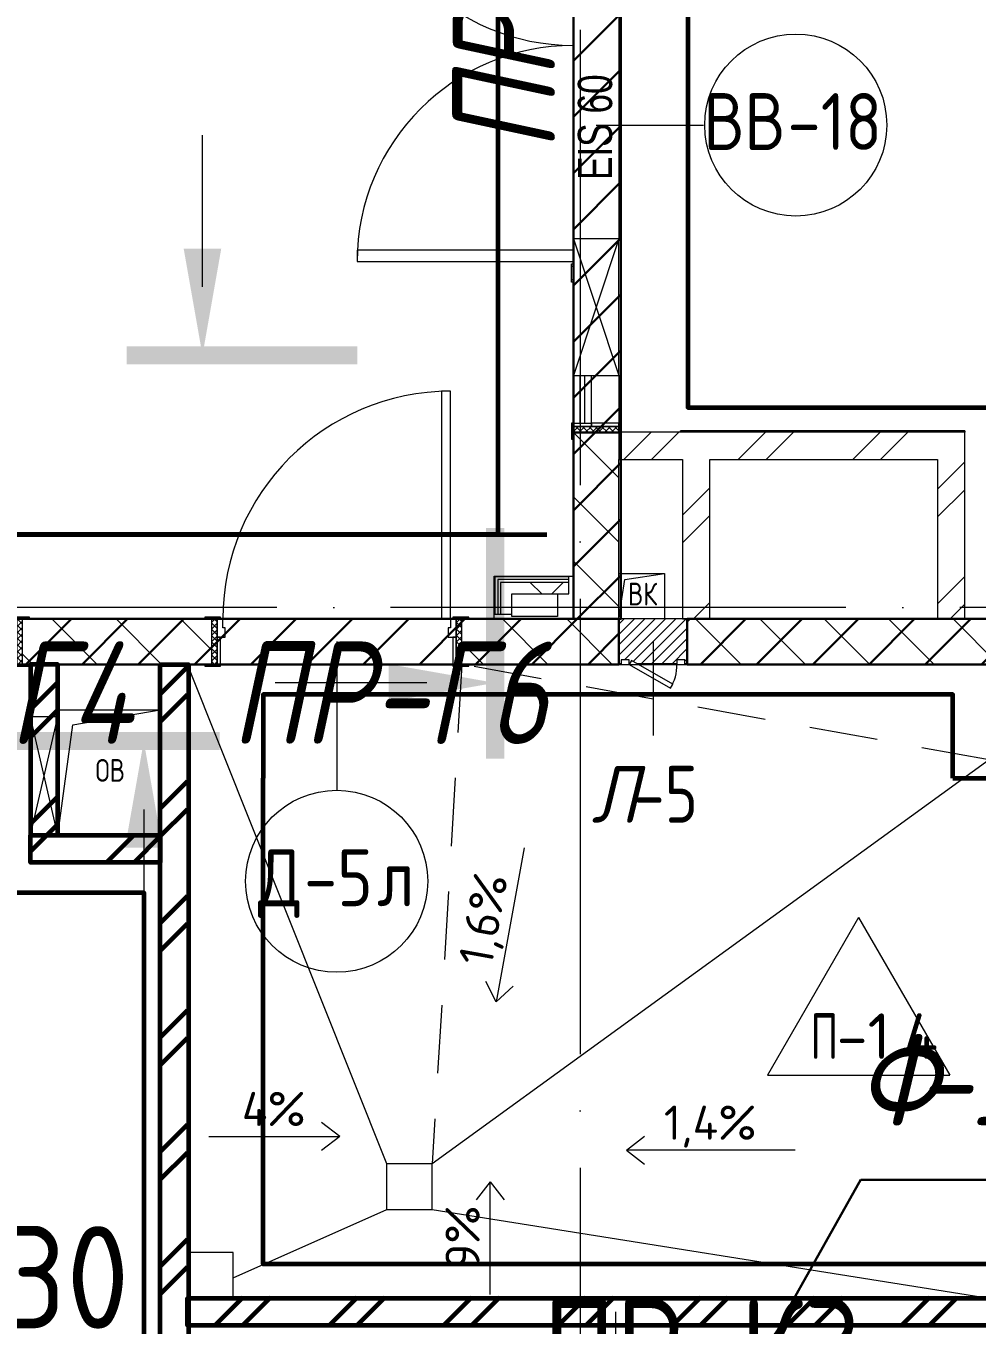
# Model space of a CAD drawing. Header units: millimetres. Extents: x -592259 to 288321, y -552984 to 293768.
# Drawn here: x 118753 to 122931, y 32872 to 38580 of the extents above; entities that cross this region are included whole.
import ezdxf

# ---------------------------------------------------------------- set-up
doc = ezdxf.new("R2010")
doc.units = ezdxf.units.MM
for name, pattern in [('ADSK_Линия сетки', [2500, 2000, -250, 0, -250]), ('ADSK_Невидимые', [500, 300, -200]), ('ADSK_Скрыто', [600, 300, -300])]:
    doc.linetypes.add(name, pattern=pattern)
for name, color, linetype, lineweight in [('0) кирпич', 30, 'Continuous', 60), ('0.1) Блок 3 вып', 6, 'Continuous', 30), ('2)Фарх готовы', 3, 'Continuous', 30), ('2)Фархверки', 40, 'Continuous', 30), ('3) Перемычки готовы', 3, 'Continuous', 30), ('3.3) Перемычки 3 выполн', 5, 'Continuous', 30), ('4.1) Штук. 3 вып', 6, 'Continuous', 60), ('4.1.1) Штук.  швы3 вып.', 6, 'Continuous', 60), ('4.2) Штук 4 вып', 6, 'Continuous', 60), ('A-AREA-____-IDEN', 250, 'Continuous', 9), ('A-DETL-____-HDLN', 250, 'ADSK_Невидимые', 9), ('A-DETL-GENF-OTLN', 250, 'Continuous', 5), ('A-DOOR-____-IDEN', 250, 'Continuous', 9), ('A-DOOR-____-MCUT', 250, 'Continuous', 5), ('A-DOOR-____-OTLN', 250, 'Continuous', 5), ('A-DOOR-FRAM-MCUT', 250, 'Continuous', 5), ('A-DOOR-FRAM-OTLN', 250, 'Continuous', 5), ('A-DOOR-GLAZ-MCUT', 250, 'Continuous', 5), ('A-FLOR-____-IDEN', 250, 'Continuous', 9), ('A-FLOR-____-OTLN', 250, 'Continuous', 9), ('A-GENM-____-MCUT', 250, 'Continuous', 25), ('A-GENM-____-OTLN', 250, 'Continuous', 9), ('A-GLAZ-____-IDEN', 250, 'Continuous', 9), ('A-GLAZ-____-OTLN', 250, 'Continuous', 5), ('A-WALL-____-MCUT', 250, 'Continuous', 13), ('A-WALL-____-PATT', 250, 'Continuous', 13), ('A-WALL-FNSH-MCUT', 250, 'Continuous', 13), ('G-____-____-DIMS', 250, 'Continuous', 9), ('G-____-____-SYMB', 250, 'ADSK_Скрыто', 9), ('I-WALL-____-OTLN', 250, 'Continuous', 9), ('S-BEAM-____-OTLN', 250, 'Continuous', 9), ('S-GRID-____-OTLN', 250, 'Continuous', 9)]:
    doc.layers.add(name, color=color, linetype=linetype, lineweight=lineweight)
doc.styles.add('Arial Narrow', font='ARIALN.TTF', dxfattribs={"width": 0.9, "height": 150})
doc.styles.add('GOST Common_1', font='', dxfattribs={"width": 0.9, "height": 250})
doc.styles.add('ISOCPEUR', font='isocpeur.ttf', dxfattribs={"width": 0.8, "height": 100})
doc.styles.add('ISOCPEUR_1', font='isocpeur.ttf', dxfattribs={"width": 0.9, "height": 250})
doc.styles.add('ISOCPEUR_2', font='isocpeur.ttf', dxfattribs={"height": 160})
doc.styles.add('ISOCPEUR_3', font='isocpeur.ttf', dxfattribs={"height": 250})
doc.styles.add('ISOCPEUR_I', font='isocpeui.ttf', dxfattribs={"width": 0.9, "height": 12.5})
doc.styles.add('ISOCPEUR_I_1', font='ГОСТ тип А.ttf', dxfattribs={"height": 2500})
doc.styles.get('GOST Common_1').set_extended_font_data('GOST Common')
pattern_1 = [(45, (12287.9, -7e-12), (-251.4472, 251.4472), []), (45, (12287.9, 381), (-251.4472, 251.4472), [])]
pattern_2 = [(135, (12287.91, -0.0006), (-141.42136, -141.42136), [])]
pattern_3 = [(45, (12287.9, -0.0006), (-251.4472, 251.4472), []), (45, (12287.9, 381), (-251.4472, 251.4472), [])]

# ---------------------------------------------------------------- blocks, each defined once
blk = doc.blocks.new('Разрез - Номер вида спереди_3_5 мм-32550530-АР1_Кладочный план 1 этажа С2и3')
at = {"layer": 'G-____-____-SYMB', "linetype": 'Continuous'}
for points in [[(9.798, 0.404), (9.798, -0.394), (-0.333, -0.394), (-0.333, 0.404)], [(2.176, -4.675), (3, 0), (3.824, -4.675)]]:
    blk.add_hatch(color=256, dxfattribs=at).paths.add_polyline_path(points)
at = {"layer": 'G-____-____-SYMB', "linetype": 'Continuous', "lineweight": 20}
blk.add_line((3, -3), (3, -9.663), dxfattribs=at)
blk = doc.blocks.new('Разрез - Номер вида сзади_3_5 мм-32550532-АР1_Кладочный план 1 этажа С2и3')
at = {"layer": 'G-____-____-SYMB', "linetype": 'Continuous'}
for points in [[(9.798, 0.404), (9.798, -0.394), (-0.333, -0.394), (-0.333, 0.404)], [(2.176, -4.675), (3, 0), (3.824, -4.675)]]:
    blk.add_hatch(color=256, dxfattribs=at).paths.add_polyline_path(points)
at = {"layer": 'G-____-____-SYMB', "linetype": 'Continuous', "lineweight": 20}
blk.add_line((3, -3), (3, -9.663), dxfattribs=at)
blk = doc.blocks.new('Дверь_СКБ_1Ст_Внутренняя - Д-5л_1100x2100h_С_У МГН-41850691-АР1_Маркировочный план 1 этажа С2и3')
at = {"layer": 'A-DOOR-____-OTLN'}
h = blk.add_hatch(dxfattribs=at)
h.set_pattern_fill('FP_14', color=256, style=0, pattern_type=2)
h.set_pattern_definition([(135, (1751.41, 164.685), (-14.14214, -14.14214), []), (225, (1751.41, 164.685), (14.14214, -14.14214), [])])
h.paths.add_polyline_path([(562.5, -100), (562.5, -99.9), (562.5, 100), (537.5, 100), (537.5, -100), (562.5, -100)])
at = {"layer": 'A-DOOR-FRAM-OTLN'}
h = blk.add_hatch(dxfattribs=at)
h.set_pattern_fill('FP_15', color=256, style=0, pattern_type=2)
h.set_pattern_definition([(45, (-371.384, 164.685), (-14.1421, 14.1421), []), (135, (-371.384, 164.685), (-14.1421, -14.1421), [])])
h.paths.add_polyline_path([(-537.5, -100), (-512.5, -99.9), (-512.5, 100), (-537.5, 100), (-537.5, -100)])
at = {"layer": 'A-DOOR-____-MCUT'}
for p, q in [((512.5, 1100), (472.5, 1100)), ((472.5, 1100), (472.5, 100)), ((512.5, 100), (512.5, 1100)), ((472.5, 100), (512.5, 100))]:
    blk.add_line(p, q, dxfattribs=at)
at = {"layer": 'A-DOOR-____-OTLN'}
blk.add_arc((512.5, 100), 1000, 90, 180, dxfattribs=at)
at = {"layer": 'A-DOOR-FRAM-MCUT'}
for p, q in [((-497.5, 108), (-567.5, 108)), ((-567.5, 108), (-567.5, 100)), ((-567.5, 100), (-497.5, 100)), ((-512.5, 100), (-537.5, 100)), ((-537.5, 100), (-537.5, -100)), ((-487.5, 100), (-512.5, 100)), ((-512.5, 100), (-512.5, 20)), ((-512.5, -100), (-512.5, 100)), ((-497.5, 100), (-512.5, 100)), ((-512.5, 100), (-512.5, 99)), ((-512.5, 99), (-497.5, 99)), ((-497.5, 100), (-497.5, 108)), ((-497.5, 99), (-497.5, 100)), ((-487.5, 60), (-487.5, 100)), ((-477.5, 60), (-487.5, 60)), ((-477.5, 20), (-477.5, 60)), ((512.5, 60), (502.5, 60)), ((502.5, 60), (502.5, 20)), ((512.5, 100), (512.5, 60)), ((537.5, 100), (512.5, 100)), ((592.5, 108), (522.5, 108)), ((522.5, 108), (522.5, 100)), ((537.5, 100), (522.5, 100)), ((522.5, 100), (522.5, 99)), ((522.5, 100), (592.5, 100)), ((522.5, 99), (537.5, 99)), ((537.5, 20), (537.5, 100)), ((562.5, 100), (537.5, 100)), ((537.5, 100), (537.5, -100)), ((537.5, 99), (537.5, 100)), ((562.5, -100), (562.5, 100)), ((592.5, 100), (592.5, 108)), ((-512.5, 20), (-477.5, 20)), ((-497.5, 20), (-512.5, 20)), ((-512.5, 20), (-512.5, -100)), ((-497.5, -100), (-497.5, 20)), ((502.5, 20), (537.5, 20)), ((537.5, 20), (522.5, 20)), ((522.5, 20), (522.5, -100)), ((537.5, -100), (537.5, 20)), ((-497.5, -100), (-567.5, -100)), ((-567.5, -100), (-567.5, -108)), ((-567.5, -108), (-497.5, -108)), ((-537.5, -100), (-512.5, -100)), ((-512.5, -100), (-497.5, -100)), ((-497.5, -108), (-497.5, -100)), ((522.5, -100), (537.5, -100)), ((592.5, -100), (522.5, -100)), ((522.5, -100), (522.5, -108)), ((522.5, -108), (592.5, -108)), ((537.5, -100), (562.5, -100)), ((592.5, -108), (592.5, -100))]:
    blk.add_line(p, q, dxfattribs=at)
blk = doc.blocks.new('_Wn_-As_OpeningMEP_floor__Rectangular - _Wn_-As_OpeningMEP_floor__Rectangular-34704940-АР1_Маркировочный план 1 этажа С2и3')
at = {"layer": 'A-DETL-GENF-OTLN', "lineweight": 5}
for p, q in [((-158.7, 258.7), (225, 325)), ((-225, -225), (-158.7, 258.7))]:
    blk.add_line(p, q, dxfattribs=at)
blk = doc.blocks.new('_Wn_-As_OpeningMEP_floor__Rectangular - _Wn_-As_OpeningMEP_floor__Rectangular-32466825-АР1_Маркировочный план 1 этажа С2и3')
at = {"layer": 'A-DETL-GENF-OTLN', "lineweight": 5}
for p, q in [((-99.5, -46.9), (-73.2, 123.2)), ((-73.2, 123.2), (100, 150))]:
    blk.add_line(p, q, dxfattribs=at)
blk = doc.blocks.new('Дверь_СКБ_2Ст_Фрамуга2 - Н_ВВ-18_2700x2600h_Учебные помещения_Фрамуга справа 60 мин_-42055389-АР1_Маркировочный план 1 этажа С2и3')
at = {"layer": 'A-DOOR-____-OTLN'}
h = blk.add_hatch(dxfattribs=at)
h.set_pattern_fill('FP_158', color=256, style=0, pattern_type=2)
h.set_pattern_definition([(135, (951.411, 164.685), (-14.1421, -14.1421), []), (225, (951.411, 164.685), (14.1421, -14.1421), [])])
h.paths.add_polyline_path([(1337.5, 100), (1337.5, -100), (1362.5, -100), (1362.5, 100)])
at = {"layer": 'A-DOOR-FRAM-OTLN'}
h = blk.add_hatch(dxfattribs=at)
h.set_pattern_fill('FP_157', color=256, style=0, pattern_type=2)
h.set_pattern_definition([(45, (-1171.384, 164.685), (-14.1421, 14.1421), []), (135, (-1171.384, 164.685), (-14.1421, -14.1421), [])])
h.paths.add_polyline_path([(-1337.5, 83.1), (-1337.5, -100), (-1312.5, -100), (-1312.5, 100), (-1337.5, 100)])
at = {"layer": 'A-DOOR-____-MCUT'}
for p, q in [((-587.5, 1050), (-587.5, 100)), ((-537.5, 1050), (-587.5, 1050)), ((-537.5, 100), (-537.5, 1050)), ((1312.5, 1050), (1262.5, 1050)), ((1262.5, 1050), (1262.5, 100)), ((1312.5, 100), (1312.5, 1050)), ((1262.5, 100), (1312.5, 100))]:
    blk.add_line(p, q, dxfattribs=at)
at = {"layer": 'A-DOOR-____-OTLN'}
for centre, start, end in [((-587.5, 100), 0, 90), ((1312.5, 100), 90, 180)]:
    blk.add_arc(centre, 950, start, end, dxfattribs=at)
at = {"layer": 'A-DOOR-FRAM-MCUT'}
for p, q in [((-1297.5, 108), (-1367.5, 108)), ((-1367.5, 108), (-1367.5, 100)), ((-1367.5, 100), (-1297.5, 100)), ((-1312.5, 100), (-1337.5, 100)), ((-1337.5, 100), (-1337.5, -100)), ((-1312.5, 100), (-1312.5, 20)), ((-1087.5, 100), (-1312.5, 100)), ((-1312.5, -100), (-1312.5, 100)), ((-1297.5, 100), (-1297.5, 108)), ((-1297.5, 100), (-1297.5, 20)), ((-677.5, 100), (-677.5, 108)), ((-677.5, 108), (-607.5, 108)), ((-667.5, 108), (-597.5, 108)), ((-667.5, 100), (-667.5, 108)), ((-607.5, 108), (-607.5, 100)), ((-597.5, 108), (-597.5, 100)), ((1312.5, 60), (1302.5, 60)), ((1302.5, 60), (1302.5, 20)), ((1312.5, 100), (1312.5, 60)), ((1337.5, 100), (1312.5, 100)), ((1392.5, 108), (1322.5, 108)), ((1322.5, 108), (1322.5, 100)), ((1322.5, 100), (1392.5, 100)), ((1337.5, 20), (1337.5, 100)), ((1362.5, 100), (1337.5, 100)), ((1337.5, 100), (1337.5, -100)), ((1362.5, -100), (1362.5, 100)), ((1392.5, 100), (1392.5, 108)), ((-1312.5, 20), (-1087.5, 20)), ((-1297.5, 20), (-1312.5, 20)), ((-1312.5, 20), (-1312.5, -100)), ((-1297.5, -100), (-1297.5, 20)), ((1302.5, 20), (1337.5, 20)), ((1337.5, 20), (1322.5, 20)), ((1322.5, 20), (1322.5, -100)), ((1337.5, -100), (1337.5, 20)), ((-1297.5, -100), (-1367.5, -100)), ((-1367.5, -100), (-1367.5, -108)), ((-1367.5, -108), (-1297.5, -108)), ((-1337.5, -100), (-1312.5, -100)), ((-1312.5, -100), (-1297.5, -100)), ((-1297.5, -108), (-1297.5, -100)), ((1322.5, -100), (1337.5, -100)), ((1392.5, -100), (1322.5, -100)), ((1322.5, -100), (1322.5, -108)), ((1322.5, -108), (1392.5, -108)), ((1337.5, -100), (1362.5, -100)), ((1392.5, -108), (1392.5, -100))]:
    blk.add_line(p, q, dxfattribs=at)
at = {"layer": 'A-DOOR-GLAZ-MCUT'}
for p, q in [((-1297.5, 70), (-1087.5, 70)), ((-1297.5, 50), (-1087.5, 50))]:
    blk.add_line(p, q, dxfattribs=at)
blk = doc.blocks.new('ASML_АР_ЭП_Уголок - ЭП_Уголок-36943830-АР1_Маркировочный план 1 этажа С2и3')
at = {"layer": 'S-BEAM-____-OTLN', "lineweight": 5}
for p, q in [((-625, 0), (-625, 6)), ((-625, 0), (625, 0)), ((625, 6), (625, 0))]:
    blk.add_line(p, q, dxfattribs=at)
blk = doc.blocks.new('_Wn_-As_OpeningMEP_wall__Rectangular - _Wn_-As_OpeningMEP_wall__Rectangular-40873427-АР1_Маркировочный план 1 этажа С2и3')
at = {"layer": 'A-DETL-GENF-OTLN', "lineweight": 5}
for p, q in [((260, -60), (-260, 60)), ((260, 60), (-260, -60)), ((-260, 60), (-260, -60)), ((260, 60), (-260, 60)), ((-260, 60), (-260, -60)), ((260, -60), (260, 60)), ((260, -60), (260, 60)), ((-260, -60), (260, -60))]:
    blk.add_line(p, q, dxfattribs=at)
blk = doc.blocks.new('_Wn_-As_OpeningMEP_wall__Rectangular - _Wn_-As_OpeningMEP_wall__Rectangular-35710610-АР1_Маркировочный план 1 этажа С2и3')
at = {"layer": 'A-DETL-GENF-OTLN', "lineweight": 5}
for p, q in [((300, -100), (-300, 100)), ((300, 100), (-300, -100)), ((-300, 100), (-300, -100)), ((300, 100), (-300, 100)), ((-300, 100), (-300, -100)), ((300, -100), (300, 100)), ((300, -100), (300, 100)), ((-300, -100), (300, -100))]:
    blk.add_line(p, q, dxfattribs=at)
blk = doc.blocks.new('Дверь_СКБ_1Ст_Фрамуга1 - Н_ВВ-25_1250x2600h_Дверь для буллинга-42567697-АР1_Маркировочный план 1 этажа С2и3')
at = {"layer": 'A-DOOR-____-OTLN'}
h = blk.add_hatch(dxfattribs=at)
h.set_pattern_fill('FP_10', color=256, style=0, pattern_type=2)
h.set_pattern_definition([(135, (1676.41, 164.685), (-14.14214, -14.14214), []), (225, (1676.41, 164.685), (14.14214, -14.14214), [])])
h.paths.add_polyline_path([(629.8, -100), (637.5, -100), (637.5, 100), (612.5, 100), (612.5, -100)])
at = {"layer": 'A-DOOR-FRAM-OTLN'}
h = blk.add_hatch(dxfattribs=at)
h.set_pattern_fill('FP_11', color=256, style=0, pattern_type=2)
h.set_pattern_definition([(45, (-446.384, 164.685), (-14.1421, 14.1421), []), (135, (-446.384, 164.685), (-14.1421, -14.1421), [])])
h.paths.add_polyline_path([(-587.5, -100), (-587.5, 100), (-612.5, 100), (-612.5, -100)])
at = {"layer": 'A-DOOR-____-MCUT'}
for p, q in [((487.5, 1050), (437.5, 1050)), ((437.5, 1050), (437.5, 100)), ((487.5, 1050), (447.5, 1050)), ((447.5, 100), (447.5, 1050)), ((487.5, 100), (487.5, 1050)), ((487.5, 1050), (487.5, 100)), ((437.5, 100), (487.5, 100)), ((487.5, 100), (447.5, 100))]:
    blk.add_line(p, q, dxfattribs=at)
at = {"layer": 'A-DOOR-____-OTLN'}
blk.add_arc((487.5, 100), 950, 90, 180, dxfattribs=at)
at = {"layer": 'A-DOOR-FRAM-MCUT'}
for p, q in [((-572.5, 108), (-642.5, 108)), ((-642.5, 108), (-642.5, 100)), ((-642.5, 100), (-572.5, 100)), ((-587.5, 100), (-612.5, 100)), ((-612.5, 100), (-612.5, -100)), ((-462.5, 100), (-587.5, 100)), ((-587.5, 100), (-587.5, 20)), ((-587.5, -100), (-587.5, 100)), ((-572.5, 100), (-572.5, 108)), ((-462.5, 60), (-462.5, 100)), ((-452.5, 60), (-462.5, 60)), ((-452.5, 20), (-452.5, 60)), ((487.5, 60), (477.5, 60)), ((477.5, 60), (477.5, 20)), ((487.5, 100), (487.5, 60)), ((612.5, 100), (487.5, 100)), ((667.5, 108), (597.5, 108)), ((597.5, 108), (597.5, 100)), ((597.5, 100), (667.5, 100)), ((612.5, 20), (612.5, 100)), ((637.5, 100), (612.5, 100)), ((612.5, 100), (612.5, -100)), ((637.5, -100), (637.5, 100)), ((667.5, 100), (667.5, 108)), ((-587.5, 20), (-452.5, 20)), ((-572.5, 20), (-587.5, 20)), ((-587.5, 20), (-587.5, -100)), ((-572.5, -100), (-572.5, 20)), ((477.5, 20), (612.5, 20)), ((612.5, 20), (597.5, 20)), ((597.5, 20), (597.5, -100)), ((612.5, -100), (612.5, 20)), ((-572.5, -100), (-642.5, -100)), ((-642.5, -100), (-642.5, -108)), ((-642.5, -108), (-572.5, -108)), ((-612.5, -100), (-587.5, -100)), ((-587.5, -100), (-572.5, -100)), ((-572.5, -108), (-572.5, -100)), ((597.5, -100), (612.5, -100)), ((667.5, -100), (597.5, -100)), ((597.5, -100), (597.5, -108)), ((597.5, -108), (667.5, -108)), ((612.5, -100), (637.5, -100)), ((667.5, -108), (667.5, -100))]:
    blk.add_line(p, q, dxfattribs=at)
blk = doc.blocks.new('АР_Люк - ЛРС_ВК_300х400_внутренний_RAL 9003-42726939-АР1_Маркировочный план 1 этажа С2и3')
at = {"layer": 'A-DOOR-____-OTLN'}
h = blk.add_hatch(dxfattribs=at)
h.set_pattern_fill('FP_148', color=256, style=0, pattern_type=2)
h.set_pattern_definition([(45, (125, 0), (-22.6274, 22.6274), [])])
h.paths.add_polyline_path([(20, 100), (20, 80), (-15, 80), (-15, 100), (-25, 99.9), (-25, -100), (275, -100), (275, 100), (265, 99.9), (265, 80), (230, 80), (230, 99.9), (220, 82.7), (190, 100), (38.1, 100)])
at = {"layer": 'A-DETL-GENF-OTLN', "lineweight": 5}
for p, q in [((275, 100), (-25, 100)), ((-25, 100), (-25, -100)), ((275, -100), (275, 100)), ((-25, -100), (275, -100))]:
    blk.add_line(p, q, dxfattribs=at)
at = {"layer": 'A-DOOR-____-MCUT', "lineweight": 5}
for p, q in [((48.1, 205), (38.1, 187.7)), ((38.1, 187.7), (220, 82.7)), ((230, 100), (48.1, 205)), ((20, 100), (-15, 100)), ((-15, 100), (-15, 80)), ((-15, 80), (20, 80)), ((20, 80), (20, 100)), ((220, 82.7), (230, 100)), ((265, 100), (230, 100)), ((230, 100), (230, 80)), ((230, 80), (265, 80)), ((265, 80), (265, 100))]:
    blk.add_line(p, q, dxfattribs=at)
blk.add_arc((230, 100), 210, 150, 180, dxfattribs=at)
at = {"layer": 'A-DOOR-____-OTLN'}
blk.add_line((230, 100), (48.1, 205), dxfattribs=at)
blk = doc.blocks.new('ASML_АР_Отделка Люка - ВО Отделка люков_Грунтовка 0_Шпатлевка 0_Окраска 0_0-42467640-АР1_Маркировочный план 1 этажа С2и3')
at = {"layer": 'A-GENM-____-MCUT', "lineweight": 5}
for p, q in [((-140, 3), (-150, 3)), ((-150, 3), (-150, 0)), ((65, 3), (-105, 3)), ((150, 3), (140, 3)), ((150, 0), (150, 3)), ((-150, 0), (-140, 0)), ((-105, 0), (70.2, 0)), ((103.3, 0), (105, 0)), ((140, 0), (150, 0))]:
    blk.add_line(p, q, dxfattribs=at)
blk = doc.blocks.new('AAR_СКБ_Марка_Перекрытия - Марка пола-17325028-АР1_Маркировочный план 1 этажа С2и3')
at = {"layer": 'A-FLOR-____-IDEN'}
for p, q in [((0, 6.932), (-4.002, 0)), ((0, 6.932), (4.002, 0)), ((-4.002, 0), (4.002, 0))]:
    blk.add_line(p, q, dxfattribs=at)
blk = doc.blocks.new('ADSK_Марка_Дверь - Типоразмер_ADSK_Марка-30565456-АР1_Маркировочный план 1 этажа С2и3')
at = {"layer": 'A-DOOR-____-IDEN'}
blk.add_circle((0, 0), 4, dxfattribs=at)

msp = doc.modelspace()

# ---------------------------------------------------------------- hatches: boundary and pattern name
at = {"layer": '0) кирпич'}
h = msp.add_hatch(dxfattribs=at)
h.set_pattern_fill('FP_4', color=256, style=0, pattern_type=2)
h.set_pattern_definition(pattern_1)
h.paths.add_polyline_path([(118892.9138, 34904.9409), (118892.9138, 35774.9409), (118772.9138, 35774.9409), (118772.9138, 34904.9409)])
h = msp.add_hatch(dxfattribs=at)
h.set_pattern_fill('FP_4', color=256, style=0, pattern_type=2)
h.set_pattern_definition(pattern_1)
h.paths.add_polyline_path([(119342.9138, 26225.0006), (119462.9138, 26225.0006), (119462.9138, 30000), (119342.9138, 30000), (119342.9138, 26245.0006)])
h.paths.add_polyline_path([(119342.9138, 31100), (119462.9138, 31100), (119462.9138, 35774.9409), (119342.9138, 35774.9409), (119342.9138, 31106.3392)])
h = msp.add_hatch(dxfattribs=at)
h.set_pattern_fill('FP_4', color=256, style=0, pattern_type=2)
h.set_pattern_definition(pattern_3)
h.paths.add_polyline_path([(119342.9138, 26225), (119462.9138, 26225), (119462.9138, 29999.9994), (119342.9138, 29999.9994), (119342.9138, 26499.328)])
h.paths.add_polyline_path([(119462.9138, 31099.9994), (119462.9138, 35774.9403), (119342.9138, 35774.9403), (119342.9138, 31099.9994)])
h = msp.add_hatch(dxfattribs=at)
h.set_pattern_fill('FP_4', color=256, style=0, pattern_type=2)
h.set_pattern_definition(pattern_1)
h.paths.add_polyline_path([(119342.9138, 34904.9409), (119342.9138, 35024.9409), (118892.9138, 35024.9409), (118892.9138, 34904.9409)])
h = msp.add_hatch(dxfattribs=at)
h.set_pattern_fill('FP_4', color=256, style=0, pattern_type=2)
h.set_pattern_definition([(45, (12288.03, 3.4), (-251.4472, 251.4472), []), (45, (12288.03, 384.4), (-251.4472, 251.4472), [])])
h.paths.add_polyline_path([(125420.6975, 32873.3883), (125688.0339, 32873.3883), (125688.0339, 32993.3883), (119463.0333, 32993.3883), (119463.0333, 32873.3883), (124049.7765, 32873.3883)])
at = {"layer": '0.1) Блок 3 вып'}
h = msp.add_hatch(dxfattribs=at)
h.set_pattern_fill('ANSI31', color=256, scale=55)
h.paths.add_polyline_path([(125687.8919, 39975), (121387.8919, 39975), (121387.8919, 39774.9994), (125687.8919, 39774.9994)])
h.paths.add_polyline_path([(121357.9147, 35774.9403), (117387.8919, 35774.9403), (117387.8919, 35974.9994), (121357.9147, 35974.9994)])
h = msp.add_hatch(dxfattribs=at)
h.set_pattern_fill('ANSI31', color=256, scale=55)
h.paths.add_polyline_path([(121157.9147, 35974.9403), (121366.3492, 35974.9403), (121366.3492, 39774.9994), (121157.9147, 39774.9994)])
h.paths.add_polyline_path([(125687.8919, 35974.9994), (121657.9147, 35974.9994), (121657.9147, 35774.9403), (125687.8919, 35774.9403)])
at = {"layer": 'A-WALL-____-PATT', "lineweight": 15, "true_color": 0x000000}
h = msp.add_hatch(dxfattribs=at)
h.set_pattern_fill('FP_2', color=18, style=0, pattern_type=2)
h.set_pattern_definition(pattern_2)
h.paths.add_polyline_path([(121357.4301, 35974.9403), (121357.9147, 35974.9696), (121357.9147, 36794.9403), (121157.9147, 36794.9403), (121157.9147, 35974.9403)])
h.paths.add_polyline_path([(121237.9147, 39494.9403), (121357.9147, 39494.9403), (121357.8978, 39774.9994), (121157.9147, 39774.9661), (121157.9147, 39494.9403)])
h = msp.add_hatch(dxfattribs=at)
h.set_pattern_fill('FP_4', color=18, style=0, pattern_type=2)
h.set_pattern_definition(pattern_3)
h.paths.add_polyline_path([(121357.9147, 36674.9403), (122757.9144, 36674.9403), (122757.9144, 36794.9403), (121365.9147, 36794.9403), (121365.9147, 36764.9403), (121357.9147, 36764.9403), (121357.9147, 36749.5836)])
h = msp.add_hatch(dxfattribs=at)
h.set_pattern_fill('FP_4', color=18, style=0, pattern_type=2)
h.set_pattern_definition(pattern_3)
h.paths.add_polyline_path([(122877.9144, 35974.9403), (122877.9144, 36794.9403), (122757.9144, 36794.9403), (122757.9144, 35974.9403)])
h = msp.add_hatch(dxfattribs=at)
h.set_pattern_fill('FP_4', color=18, style=0, pattern_type=2)
h.set_pattern_definition(pattern_3)
h.paths.add_polyline_path([(121757.9144, 35974.9403), (121757.9144, 36674.9403), (121637.9144, 36674.9403), (121637.9144, 35974.9403), (121657.9147, 35974.9403)])
h = msp.add_hatch(dxfattribs=at)
h.set_pattern_fill('FP_83', color=18, style=0, pattern_type=2)
h.set_pattern_definition([(45, (12287.91, -0.0006), (-141.42136, 141.42136), []), (135, (12287.91, -0.0006), (-141.42136, -141.42136), [])])
h.paths.add_polyline_path([(121087.9138, 36084.9403), (121137.9147, 36084.9403), (121137.9147, 36134.9403), (120887.9147, 36134.9403), (120887.9147, 36084.9405)])
h = msp.add_hatch(dxfattribs=at)
h.set_pattern_fill('FP_2', color=18, style=0, pattern_type=2)
h.set_pattern_definition(pattern_2)
h.paths.add_polyline_path([(118892.9138, 35774.9403), (119567.9597, 35775), (119567.9597, 35974.9403), (118737.9138, 35974.9403), (118737.9138, 35774.9403), (118772.9138, 35774.9403)])
h.paths.add_polyline_path([(117387.9144, 35774.9403), (117487.9138, 35774.9403), (117487.9138, 35974.9403), (117387.8919, 35974.9403), (117387.8919, 35774.9403)])
h.paths.add_polyline_path([(126137.8919, 35774.9403), (126137.8919, 35974.9403), (126087.8919, 35974.9403), (126087.8919, 35774.9403), (126119.4701, 35774.9403)])
h.paths.add_polyline_path([(125444.5413, 35774.9403), (125687.8919, 35774.9403), (125687.8919, 35974.9403), (121657.9147, 35974.9403), (121657.9147, 35774.9403), (125212.8919, 35774.9403)])
h.paths.add_polyline_path([(120857.3518, 35774.9403), (121357.9147, 35775), (121357.4301, 35974.9403), (120667.9597, 35974.9403), (120668.2887, 35774.9403), (120808.5414, 35774.9403)])
h = msp.add_hatch(dxfattribs=at)
h.set_pattern_fill('FP_4', color=18, style=0, pattern_type=2)
h.set_pattern_definition(pattern_3)
h.paths.add_polyline_path([(118892.9138, 34904.9403), (118892.8876, 35024.9403), (118772.9138, 35024.9403), (118772.9138, 34904.9403), (118787.1507, 34904.9403)])
h.paths.add_polyline_path([(118892.9138, 35544.9403), (118892.9138, 35774.9403), (118772.9138, 35774.9403), (118772.9138, 35544.9403), (118871.8196, 35544.9403)])

# ---------------------------------------------------------------- linework, layer by layer
at = {"layer": '0) кирпич'}
for points in [[(118772.9138, 35024.9409), (118892.9138, 35024.9409), (118892.9138, 35774.9409), (118772.9138, 35774.9409)], [(119342.9138, 35774.9409), (119467.2118, 35774.9409), (119467.2118, 26449.2651), (119342.9138, 26449.2651)], [(119342.9138, 34904.9409), (118772.9138, 34904.9409), (118772.9138, 35024.9409), (119342.9138, 35024.9409)], [(125687.9144, 32869.9994), (119462.9138, 32869.9994), (119462.9138, 32989.9994), (125687.9144, 32989.9994)]]:
    msp.add_lwpolyline(points, close=True, dxfattribs=at)
at = {"layer": '0.1) Блок 3 вып'}
for points in [[(121157.9147, 35974.9403), (121366.3492, 35974.9403), (121366.3492, 39774.9994), (121157.9147, 39774.9994)], [(121157.9147, 39494.9403), (121366.3492, 39494.9403), (121366.3492, 36794.5228), (121157.9147, 36794.5228)], [(121357.9147, 35774.9403), (117387.8919, 35774.9403), (117387.8919, 35974.9994), (121357.9147, 35974.9994)], [(125687.8919, 35974.9994), (121657.9147, 35974.9994), (121657.9147, 35774.9403), (125687.8919, 35774.9403)]]:
    msp.add_lwpolyline(points, close=True, dxfattribs=at)
at = {"layer": '2)Фарх готовы'}
for p, q in [((122100.296, 32940.1326), (122420.2438, 33511.8997)), ((122420.2438, 33509.2558), (123420.2438, 33509.2558))]:
    msp.add_line(p, q, dxfattribs=at)
at = {"layer": '4.1) Штук. 3 вып'}
msp.add_lwpolyline([(127824.7634, 45404.9144), (127824.7634, 45285.9905), (124571.1698, 45285.9905), (124571.1698, 43525), (127734.2335, 43525), (127734.2335, 39579.1074), (121660.3221, 39579.1074), (121660.3221, 36903.7903), (123036.2957, 36903.7903), (123036.2957, 36205), (126536.2132, 36205), (126536.2132, 36100), (126536.2132, 24464.5359), (130607.9138, 24464.5359), (130607.9138, 36100), (130607.9138, 43525), (130778.1532, 43525), (130778.1532, 45285.9905), (130778.1532, 45404.9144), (148604.1778, 45404.9144), (148604.1778, 48879.2145), (127824.7634, 48879.2145)], close=True, dxfattribs=at)
msp.add_lwpolyline([(100384.7674, 39584.0455), (120826.1746, 39584.0455), (120826.1746, 36345.8613), (100384.7674, 36345.8613), (100384.7674, 36424.9994)], dxfattribs=at)
at = {"layer": '4.1.1) Штук.  швы3 вып.'}
for points in [[(120826.1746, 39584.0455), (120826.1746, 37276.2536)], [(121660.3221, 39453.5638), (121660.3221, 37145.772)], [(117335.464, 36345.8613), (119839.3421, 36345.8613)], [(118537.9138, 36345.8613), (121041.792, 36345.8613)]]:
    msp.add_lwpolyline(points, dxfattribs=at)
at = {"layer": '4.2) Штук 4 вып'}
for points in [[(118086.4272, 26461.3109), (118086.4272, 27955.9712), (117423.1374, 27955.9712), (117423.1374, 35622.644), (118680.9672, 35622.644), (118680.9672, 34771.8272), (119270.4498, 34771.8272), (119270.4498, 26380.1722), (118095.1757, 26380.1722)], [(122825.1591, 35275.1548), (122825.1591, 35643.2273), (119795.4198, 35643.2273), (119795.4198, 35275.1548)], [(122825.1591, 35275.1548), (125432.5344, 35275.1548), (125432.5344, 33139.5954), (119795.4198, 33139.5954), (119795.4198, 35275.1548)]]:
    msp.add_lwpolyline(points, dxfattribs=at)
at = {"layer": 'A-DETL-____-HDLN', "color": 18, "true_color": 0x000000}
for p, q in [((120667.9597, 35775), (120537.9147, 33580.0004)), ((122984.4066, 35354.9403), (120667.9597, 35775))]:
    msp.add_line(p, q, dxfattribs=at)
at = {"layer": 'A-DOOR-____-IDEN', "color": 18, "true_color": 0x000000}
for p, q in [((121257.9147, 38144.9403), (121729.3387, 38144.9403)), ((120117.9597, 35874.9403), (120117.9597, 35221.6899)), ((121507.9147, 35874.9403), (121507.9147, 35462.8919))]:
    msp.add_line(p, q, dxfattribs=at)
at = {"layer": 'A-FLOR-____-OTLN', "color": 18, "lineweight": 5, "true_color": 0x000000}
for p, q in [((121157.9147, 39394.9403), (121157.9147, 37644.9403)), ((121157.9147, 37044.9403), (121157.9147, 36834.9403)), ((120809.9147, 35974.9994), (120809.9147, 36162.9403)), ((120809.9147, 36162.9403), (121157.9147, 36162.9403)), ((121357.9147, 36174.9696), (121557.4401, 36174.9696)), ((121557.4401, 36174.9696), (121557.4401, 35974.9696)), ((121087.9138, 36084.9403), (121087.9138, 35984.9403)), ((118767.9138, 35974.9994), (119537.9597, 35974.9994)), ((119607.9597, 35974.9994), (120577.9597, 35974.9994)), ((119617.9597, 35974.9403), (120577.9597, 35974.9403)), ((120617.9597, 35974.9994), (120627.9597, 35974.9994)), ((120697.9597, 35974.9994), (120809.9147, 35974.9994)), ((120887.9138, 35984.9403), (120887.9138, 35994.9403)), ((121087.9138, 35984.9403), (120887.9138, 35984.9403)), ((118892.9138, 35574.9702), (119342.9138, 35574.9702)), ((120337.9147, 33380.0004), (120337.9147, 33580.0004)), ((120537.9147, 33580.0004), (120337.9147, 33580.0004)), ((120537.9147, 33380.0004), (120537.9147, 33580.0004)), ((120337.9147, 33380.0004), (120537.9147, 33380.0004)), ((119662.9138, 33189.9994), (119462.9138, 33189.9994)), ((119662.9138, 32989.9994), (119662.9138, 33189.9994))]:
    msp.add_line(p, q, dxfattribs=at)
at = {"layer": 'A-FLOR-____-OTLN', "color": 18, "true_color": 0x000000}
for p, q in [((120337.9147, 33580.0004), (119462.9376, 35774.9403)), ((119607.9597, 35775), (120627.9597, 35775)), ((122984.4066, 35354.9403), (120537.9147, 33580.0004)), ((119662.9138, 33079.1424), (120337.9147, 33380.0004)), ((120537.9147, 33380.0004), (122984.4066, 32989.9994))]:
    msp.add_line(p, q, dxfattribs=at)
at = {"layer": 'A-GLAZ-____-IDEN', "color": 18, "lineweight": 15, "true_color": 0x000000}
msp.add_line((121342.9138, 32929.9994), (121342.9138, 32635.3574), dxfattribs=at)
at = {"layer": 'A-WALL-____-MCUT', "color": 18, "lineweight": 15, "true_color": 0x000000}
for p, q in [((121157.9147, 36764.9403), (121157.9147, 35974.9403)), ((121357.9147, 36764.9403), (121357.9147, 36674.9403)), ((122877.9144, 36794.9403), (121365.9147, 36794.9403)), ((122877.9144, 35974.9403), (122877.9144, 36794.9403)), ((121357.9147, 36674.9403), (121637.9144, 36674.9403)), ((121357.9147, 35974.9403), (121357.9147, 36674.9403)), ((121637.9144, 36674.9403), (121637.9144, 35974.9403)), ((121757.9144, 36674.9403), (122757.9144, 36674.9403)), ((121757.9144, 35974.9403), (121757.9144, 36674.9403)), ((122757.9144, 36674.9403), (122757.9144, 35974.9403)), ((120825.4147, 36147.4403), (120825.4147, 35994.9403)), ((121137.9147, 36147.4403), (120825.4147, 36147.4403)), ((120837.9147, 36134.9403), (120837.9147, 35994.9403)), ((121137.9147, 36134.9403), (120837.9147, 36134.9403)), ((120887.9147, 35994.9403), (120887.9147, 36084.9403)), ((120887.9147, 36084.9403), (121137.9147, 36084.9403)), ((121137.9147, 36084.9403), (121137.9147, 36134.9403)), ((119537.9597, 35974.9403), (118767.9138, 35974.9403)), ((121157.9147, 35974.9403), (120697.9597, 35974.9403)), ((120837.9147, 35994.9403), (120887.9147, 35994.9403)), ((121637.9144, 35974.9403), (121357.9147, 35974.9403)), ((121637.9144, 35974.9403), (121757.9144, 35974.9403)), ((122757.9144, 35974.9403), (121757.9144, 35974.9403)), ((122757.9144, 35974.9403), (122877.9144, 35974.9403)), ((125687.8919, 35974.9403), (122877.9144, 35974.9403)), ((118767.9138, 35774.9403), (118772.9138, 35774.9403)), ((118772.9138, 35774.9403), (118772.9138, 35544.9403)), ((118892.9138, 35774.9403), (118772.9138, 35774.9403)), ((118892.9138, 35774.9403), (119342.9138, 35774.9403)), ((118892.9138, 35544.9403), (118892.9138, 35774.9403)), ((119342.9138, 35774.9403), (119342.9138, 35024.9403)), ((119462.9138, 35774.9403), (119342.9138, 35774.9403)), ((119462.9138, 35774.9403), (119537.9597, 35774.9403)), ((119462.9138, 32989.9994), (119462.9138, 35774.9403)), ((120697.9597, 35774.9403), (121357.9147, 35774.9403)), ((121657.9147, 35774.9403), (125687.8919, 35774.9403)), ((118772.9138, 35024.9403), (118772.9138, 34904.9403)), ((119342.9138, 35024.9403), (118892.9138, 35024.9403)), ((118772.9138, 34904.9403), (119342.9138, 34904.9403)), ((119342.9138, 34904.9403), (119342.9138, 31129.9994))]:
    msp.add_line(p, q, dxfattribs=at)
at = {"layer": 'A-WALL-FNSH-MCUT', "lineweight": 15}
for p, q in [((120812.9147, 36159.9403), (120812.9147, 35994.9403)), ((121137.9147, 36159.9403), (120812.9147, 36159.9403)), ((121137.9147, 36134.9403), (121137.9147, 36159.9403)), ((120812.9147, 35994.9403), (120837.9147, 35994.9403))]:
    msp.add_line(p, q, dxfattribs=at)
at = {"layer": 'G-____-____-DIMS', "color": 18, "true_color": 0x000000}
for p, q in [((120941.2344, 34967.9913), (120818.7088, 34292.3158)), ((120818.7088, 34292.3158), (120772.5819, 34381.985)), ((120818.7088, 34292.3158), (120893.3841, 34360.079)), ((120131.5701, 33700.2383), (120051.5701, 33761.6245)), ((119555.8704, 33700.2383), (120131.5701, 33700.2383)), ((120131.5701, 33700.2383), (120051.5701, 33638.8521)), ((121390.7217, 33639.8935), (121470.7217, 33701.2797)), ((121390.7217, 33639.8935), (121470.7217, 33578.5074)), ((122132.4305, 33639.8935), (121390.7217, 33639.8935)), ((120791.9402, 33501.2487), (120730.554, 33421.2487)), ((120791.9402, 33501.2487), (120853.3264, 33421.2487)), ((120791.9402, 33006.1738), (120791.9402, 33501.2487))]:
    msp.add_line(p, q, dxfattribs=at)
at = {"layer": 'I-WALL-____-OTLN', "color": 18, "lineweight": 15, "true_color": 0x000000}
for p, q in [((121357.9147, 39454.9403), (121357.9147, 37644.9403)), ((121357.9147, 37044.9403), (121357.9147, 36834.9403)), ((119617.9597, 35974.9403), (120577.9597, 35974.9403)), ((120627.9597, 35774.9403), (119607.9597, 35774.9403))]:
    msp.add_line(p, q, dxfattribs=at)
at = {"layer": 'S-GRID-____-OTLN', "color": 18, "linetype": 'ADSK_Линия сетки', "true_color": 0x000000}
for p, q in [((121187.9138, 61063.6538), (121187.9138, -2919.5356)), ((167356.8279, 36025), (111607.9138, 36025)), ((77240.3519, 35775), (168626.8279, 35775))]:
    msp.add_line(p, q, dxfattribs=at)

# ---------------------------------------------------------------- block references
at = {"layer": 'A-DOOR-____-IDEN', "color": 18, "true_color": 0x000000, "xscale": 99.99999999999993, "yscale": 99.99999999999993, "zscale": 99.99999999999993}
for p in [(122134.7961, 38144.9403), (120117.9597, 34821.6899)]:
    msp.add_blockref('ADSK_Марка_Дверь - Типоразмер_ADSK_Марка-30565456-АР1_Маркировочный план 1 этажа С2и3', p, dxfattribs=at)
at = {"layer": 'A-DOOR-____-OTLN', "color": 18, "true_color": 0x000000}
for name, p, rotation in [('Дверь_СКБ_2Ст_Фрамуга2 - Н_ВВ-18_2700x2600h_Учебные помещения_Фрамуга справа 60 мин_-42055389-АР1_Маркировочный план 1 этажа С2и3', (121257.9147, 38132.4403), 90), ('АР_Люк - ЛРС_ВК_300х400_внутренний_RAL 9003-42726939-АР1_Маркировочный план 1 этажа С2и3', (121632.9147, 35874.9403), 180)]:
    msp.add_blockref(name, p, dxfattribs=dict(at, rotation=rotation))
for name, p in [('Дверь_СКБ_1Ст_Внутренняя - Д-5л_1100x2100h_С_У МГН-41850691-АР1_Маркировочный план 1 этажа С2и3', (120105.4597, 35874.9403)), ('Дверь_СКБ_1Ст_Фрамуга1 - Н_ВВ-25_1250x2600h_Дверь для буллинга-42567697-АР1_Маркировочный план 1 этажа С2и3', (118100.4138, 35874.9403))]:
    msp.add_blockref(name, p, dxfattribs=at)
at = {"layer": 'A-FLOR-____-IDEN', "color": 18, "true_color": 0x000000, "xscale": 99.99999999999993, "yscale": 99.99999999999993, "zscale": 99.99999999999993}
msp.add_blockref('AAR_СКБ_Марка_Перекрытия - Марка пола-17325028-АР1_Маркировочный план 1 этажа С2и3', (122410.8626, 33969.723), dxfattribs=at)
at = {"layer": 'A-GENM-____-OTLN', "color": 18, "lineweight": 5, "true_color": 0x000000, "rotation": 180}
msp.add_blockref('ASML_АР_Отделка Люка - ВО Отделка люков_Грунтовка 0_Шпатлевка 0_Окраска 0_0-42467640-АР1_Маркировочный план 1 этажа С2и3', (121507.9147, 35777.9403), dxfattribs=at)
at = {"layer": 'A-GLAZ-____-OTLN', "color": 18, "true_color": 0x000000}
for name, p, rotation in [('_Wn_-As_OpeningMEP_wall__Rectangular - _Wn_-As_OpeningMEP_wall__Rectangular-35710610-АР1_Маркировочный план 1 этажа С2и3', (121257.9147, 37344.9403), 90), ('_Wn_-As_OpeningMEP_wall__Rectangular - _Wn_-As_OpeningMEP_wall__Rectangular-40873427-АР1_Маркировочный план 1 этажа С2и3', (118832.9138, 35284.9403), 270)]:
    msp.add_blockref(name, p, dxfattribs=dict(at, rotation=rotation))
for name, p in [('_Wn_-As_OpeningMEP_floor__Rectangular - _Wn_-As_OpeningMEP_floor__Rectangular-32466825-АР1_Маркировочный план 1 этажа С2и3', (121457.4401, 36024.9696)), ('_Wn_-As_OpeningMEP_floor__Rectangular - _Wn_-As_OpeningMEP_floor__Rectangular-34704940-АР1_Маркировочный план 1 этажа С2и3', (119117.9138, 35249.9702))]:
    msp.add_blockref(name, p, dxfattribs=at)
at = {"layer": 'G-____-____-SYMB', "linetype": 'Continuous', "extrusion": (0, 0, -1), "xscale": 99.99999999999993, "yscale": 99.99999999999993, "zscale": 99.99999999999993, "rotation": 180}
msp.add_blockref('Разрез - Номер вида сзади_3_5 мм-32550532-АР1_Кладочный план 1 этажа С2и3', (-119228.269, 37133.5078), dxfattribs=at)
at = {"layer": 'G-____-____-SYMB', "linetype": 'Continuous', "lineweight": 40, "extrusion": (0, 0, -1), "xscale": 99.99999999999993, "yscale": 99.99999999999993, "zscale": 99.99999999999993, "rotation": 90.00000000000053}
msp.add_blockref('Разрез - Номер вида спереди_3_5 мм-32550530-АР1_Кладочный план 1 этажа С2и3', (-120813.5607, 35393.7138), dxfattribs=at)
at = {"layer": 'G-____-____-SYMB', "linetype": 'Continuous', "lineweight": 40, "extrusion": (0, 0, -1), "xscale": 99.99999999999993, "yscale": 99.99999999999993, "zscale": 99.99999999999993}
msp.add_blockref('Разрез - Номер вида спереди_3_5 мм-32550530-АР1_Кладочный план 1 этажа С2и3', (-119570.4498, 35437.2963), dxfattribs=at)
at = {"layer": 'S-BEAM-____-OTLN', "color": 18, "lineweight": 5, "true_color": 0x000000, "rotation": 180}
msp.add_blockref('ASML_АР_ЭП_Уголок - ЭП_Уголок-36943830-АР1_Маркировочный план 1 этажа С2и3', (122252.9144, 36800.9403), dxfattribs=at)

# ---------------------------------------------------------------- texts
at = {"layer": '2)Фарх готовы', "char_height": 400, "attachment_point": 1, "style": 'ISOCPEUR_I'}
for s, insert, width in [('\\fISOCPEUR|b0|i1|c204|p34|;Ф', (122399.5057, 34148.3087), 312.658125), ('-3', (122657.4744, 34148.3087), 448.945)]:
    msp.add_mtext(s, dxfattribs=dict(at, insert=insert, width=width))
at = {"layer": '2)Фархверки', "char_height": 100, "width": 160.3375, "attachment_point": 1, "style": 'ISOCPEUR'}
for s, insert in [('ВК', (121397.4611, 36133.925)), ('ОВ', (119057.9349, 35358.9256))]:
    msp.add_mtext(s, dxfattribs=dict(at, insert=insert))
at = {"layer": '3) Перемычки готовы', "insert": (121022.828, 32988.8649), "char_height": 450, "width": 333.502, "attachment_point": 1, "style": 'ISOCPEUR_I_1'}
msp.add_mtext('ПР-К3', dxfattribs=at)
at = {"layer": '3.3) Перемычки 3 выполн', "insert": (120628.0248, 38030.9721), "char_height": 450, "width": 141.097, "attachment_point": 1, "rotation": 90, "style": 'ISOCPEUR_I_1'}
msp.add_mtext('\\pxt0.54254;{\\fISOCPEUR|b0|i1|c204|p34;\\W0.8;ПР-Г5}', dxfattribs=at)
at = {"layer": '3.3) Перемычки 3 выполн', "char_height": 450, "attachment_point": 1, "style": 'ISOCPEUR_I_1'}
for s, insert, width in [('{\\fISOCPEUR|b0|i1|c204|p34;\\W0.8;ПР-Г4}', (117818.5577, 35875.1548), 166.751), ('{\\fISOCPEUR|b0|i1|c204|p34;\\W0.8;ПР-Г6}', (119654.3228, 35875.1548), 141.097)]:
    msp.add_mtext(s, dxfattribs=dict(at, insert=insert, width=width))
at = {"layer": 'A-AREA-____-IDEN', "color": 18, "true_color": 0x000000, "insert": (118045.4743, 33305.9751), "char_height": 450, "width": 609.2825, "attachment_point": 1, "style": 'ISOCPEUR_1'}
msp.add_mtext('1.030', dxfattribs=at)
at = {"layer": 'A-DOOR-____-IDEN', "color": 18, "true_color": 0x000000, "insert": (121177.7662, 37903.2829), "char_height": 150, "width": 577.215, "attachment_point": 1, "rotation": 90, "style": 'Arial Narrow'}
msp.add_mtext('EIS 60', dxfattribs=at)
at = {"layer": 'A-DOOR-____-IDEN', "color": 18, "true_color": 0x000000, "char_height": 250, "attachment_point": 1}
for s, insert, width, style in [('ВВ', (121729.3387, 38285.3909), 447.341625, 'GOST Common_1'), ('-18', (122098.4324, 38285.3909), 526.708687, 'GOST Common_1'), ('\\fISOCPEUR|b0|i1|c204|p34|;\\W.9;Л', (121237.0863, 35329.2461), 223.670812, 'ISOCPEUR_I_1'), ('-5', (121421.6332, 35329.2461), 404.0505, 'ISOCPEUR_I_1'), ('\\fGOST Common|b0|i0|c204|p34|;\\W.9;Д', (119771.9023, 34962.1405), 245.316375, 'GOST Common_1'), ('-5', (119974.3085, 34962.1405), 389.620125, 'GOST Common_1'), ('\\fGOST Common|b0|i0|c204|p34|;\\W.9;л', (120295.7773, 34962.1405), 194.810062, 'GOST Common_1')]:
    msp.add_mtext(s, dxfattribs=dict(at, insert=insert, width=width, style=style))
at = {"layer": 'A-FLOR-____-IDEN', "color": 18, "true_color": 0x000000, "char_height": 200, "attachment_point": 1, "style": 'ISOCPEUR_2'}
for s, insert, width in [('\\fISOCPEUR|b0|i0|c204|p34|;\\W.7;П', (122198.6276, 34241.1088), 140.295312), ('-1.4', (122314.3828, 34241.1088), 398.438687)]:
    msp.add_mtext(s, dxfattribs=dict(at, insert=insert, width=width))
at = {"layer": 'G-____-____-DIMS', "color": 18, "true_color": 0x000000, "char_height": 150, "attachment_point": 1, "line_spacing_factor": 1.149209, "style": 'ISOCPEUR_3'}
for s, insert, width, rotation in [('1,6%', (120651.6946, 34469.6102), 476.8756, 79.7217921), ('9%', (120595.9718, 33118.5069), 324.49054, 90)]:
    msp.add_mtext(s, dxfattribs=dict(at, insert=insert, width=width, rotation=rotation))
for s, insert, width in [('4%', (119701.046, 33896.2067), 342.418194), ('1,4%', (121555.408, 33835.8619), 494.803255)]:
    msp.add_mtext(s, dxfattribs=dict(at, insert=insert, width=width))

doc.saveas('drawing.dxf')
